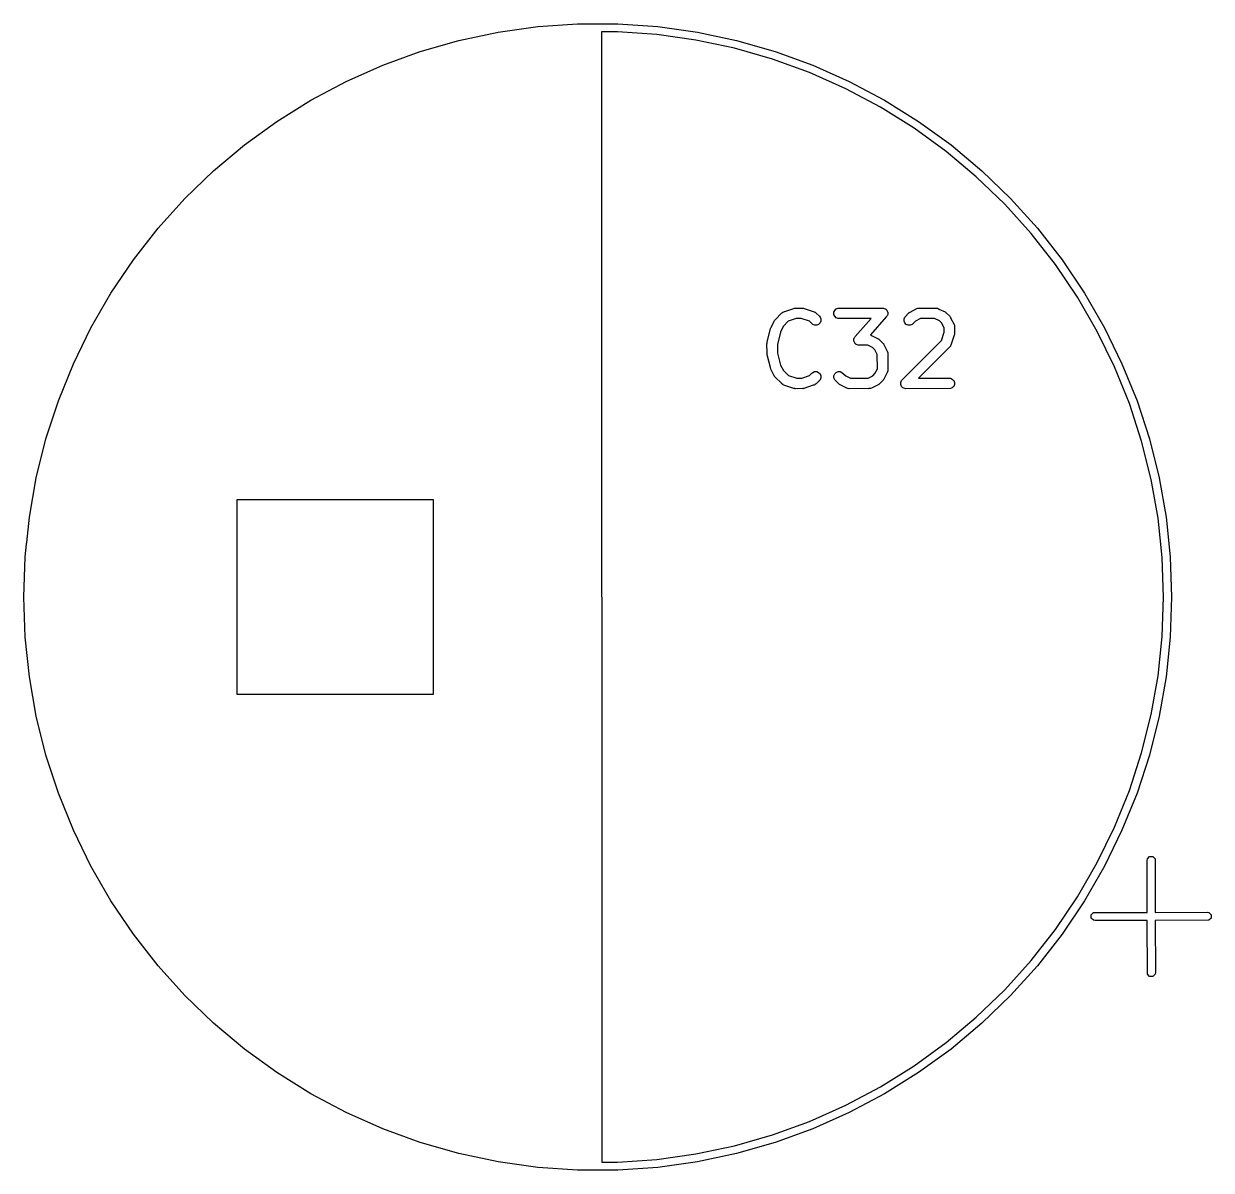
# Model space of a CAD drawing. Extents: x 195 to 321, y -207 to -140.
# Drawn here: x 304.07 to 320.99, y -173.18 to -156.82 of the extents above; entities that cross this region are included whole.
import ezdxf

# ---------------------------------------------------------------- set-up
doc = ezdxf.new("R2010")
doc.units = 0
doc.layers.add('BLACK', color=7, linetype='CONTINUOUS')

msp = doc.modelspace()

# ---------------------------------------------------------------- linework, layer by layer
at = {"layer": 'BLACK', "linetype": 'CONTINUOUS'}
for p, q in [((310.829558, -156.944273), (311.394957, -156.864811)), ((311.394957, -156.864811), (311.964522, -156.824983)), ((311.964522, -156.824983), (312.535478, -156.824983)), ((312.535478, -156.824983), (313.105043, -156.864811)), ((313.105043, -156.864811), (313.670442, -156.944273)), ((309.722241, -157.220358), (310.271079, -157.062981)), ((310.271079, -157.062981), (310.829558, -156.944273)), ((312.531461, -156.94), (312.305445, -156.94)), ((312.305445, -156.94), (312.309994, -173.06)), ((313.093013, -156.979267), (312.531461, -156.94)), ((313.650457, -157.057611), (313.093013, -156.979267)), ((314.201079, -157.174649), (313.650457, -157.057611)), ((313.670442, -156.944273), (314.228921, -157.062981)), ((314.228921, -157.062981), (314.777759, -157.220358)), ((309.185718, -157.415636), (309.722241, -157.220358)), ((314.742195, -157.329812), (314.201079, -157.174649)), ((314.777759, -157.220358), (315.314282, -157.415636)), ((315.27117, -157.522343), (314.742195, -157.329812)), ((308.664124, -157.647865), (309.185718, -157.415636)), ((315.785425, -157.751304), (315.27117, -157.522343)), ((315.314282, -157.415636), (315.835876, -157.647865)), ((308.16, -157.915912), (308.664124, -157.647865)), ((315.835876, -157.647865), (316.34, -157.915912)), ((316.282457, -158.01558), (315.785425, -157.751304)), ((307.675802, -158.218473), (308.16, -157.915912)), ((316.759842, -158.313884), (316.282457, -158.01558)), ((316.34, -157.915912), (316.824198, -158.218473)), ((307.213889, -158.554072), (307.675802, -158.218473)), ((316.824198, -158.218473), (317.286111, -158.554072)), ((317.215256, -158.644762), (316.759842, -158.313884)), ((306.776512, -158.921075), (307.213889, -158.554072)), ((317.286111, -158.554072), (317.723488, -158.921075)), ((317.64648, -159.006602), (317.215256, -158.644762)), ((306.3658, -159.317695), (306.776512, -158.921075)), ((317.723488, -158.921075), (318.1342, -159.317695)), ((318.051413, -159.397641), (317.64648, -159.006602)), ((305.983756, -159.741997), (306.3658, -159.317695)), ((318.428082, -159.815974), (318.051413, -159.397641)), ((318.1342, -159.317695), (318.516244, -159.741997)), ((305.632241, -160.191917), (305.983756, -159.741997)), ((318.516244, -159.741997), (318.867759, -160.191917)), ((318.774652, -160.259563), (318.428082, -159.815974)), ((305.312967, -160.66526), (305.632241, -160.191917)), ((319.089434, -160.726247), (318.774652, -160.259563)), ((318.867759, -160.191917), (319.187033, -160.66526)), ((305.027489, -161.159723), (305.312967, -160.66526)), ((319.370896, -161.213753), (319.089434, -160.726247)), ((319.187033, -160.66526), (319.472511, -161.159723)), ((314.781606, -161.045167), (314.875538, -160.949405)), ((314.875538, -160.949405), (314.886903, -160.940077)), ((314.886903, -160.940077), (314.889393, -160.939045)), ((314.889393, -160.939045), (314.891428, -160.937281)), ((314.891428, -160.937281), (314.90439, -160.932834)), ((314.90439, -160.932834), (314.91394, -160.928879)), ((314.91394, -160.928879), (314.91592, -160.928879)), ((314.91592, -160.928879), (315.04771, -160.883668)), ((315.04771, -160.883668), (315.054965, -160.882018)), ((315.054965, -160.882018), (315.056796, -160.88126)), ((315.056796, -160.88126), (315.058392, -160.881239)), ((315.058392, -160.881239), (315.062047, -160.880408)), ((315.062047, -160.880408), (315.071347, -160.881069)), ((315.071347, -160.881069), (315.166666, -160.879819)), ((315.166666, -160.879819), (315.174071, -160.880548)), ((315.174071, -160.880548), (315.176046, -160.880408)), ((315.176046, -160.880408), (315.177532, -160.880889)), ((315.177532, -160.880889), (315.181298, -160.88126)), ((315.181298, -160.88126), (315.190661, -160.885138)), ((315.190661, -160.885138), (315.33324, -160.931287)), ((315.33324, -160.931287), (315.346665, -160.937281)), ((315.346665, -160.937281), (315.3487, -160.939046)), ((315.3487, -160.939046), (315.351191, -160.940078)), ((315.351191, -160.940078), (315.362692, -160.951181)), ((315.362692, -160.951181), (315.368772, -160.956455)), ((315.616917, -160.940187), (315.628116, -160.913151)), ((315.616917, -160.969451), (315.616917, -160.940187)), ((315.628116, -160.913151), (315.648808, -160.892459)), ((315.648808, -160.892459), (315.675844, -160.88126)), ((315.675844, -160.88126), (316.309523, -160.879819)), ((316.309523, -160.879819), (316.317261, -160.880581)), ((316.317261, -160.880581), (316.319229, -160.88045)), ((316.319229, -160.88045), (316.320584, -160.880908)), ((316.320584, -160.880908), (316.324155, -160.88126)), ((316.324155, -160.88126), (316.335412, -160.885923)), ((316.335412, -160.885923), (316.34695, -160.889825)), ((316.34695, -160.889825), (316.348854, -160.89149)), ((316.348854, -160.89149), (316.351191, -160.892459)), ((316.351191, -160.892459), (316.359801, -160.901069)), ((316.359801, -160.901069), (316.368974, -160.909095)), ((316.368974, -160.909095), (316.370096, -160.911364)), ((316.370096, -160.911364), (316.371883, -160.913151)), ((316.371883, -160.913151), (316.376543, -160.924401)), ((316.376543, -160.924401), (316.381946, -160.935327)), ((316.381946, -160.935327), (316.382114, -160.93785)), ((316.382114, -160.93785), (316.383082, -160.940187)), ((316.383082, -160.940187), (316.383082, -160.952371)), ((316.383082, -160.952371), (316.383892, -160.964525)), ((316.628116, -161.008389), (316.685062, -160.949405)), ((316.685062, -160.949405), (316.690811, -160.944686)), ((316.690811, -160.944686), (316.692111, -160.943188)), ((316.692111, -160.943188), (316.693524, -160.94246)), ((316.693524, -160.94246), (316.696427, -160.940078)), ((316.696427, -160.940078), (316.705237, -160.936428)), ((316.705237, -160.936428), (316.799792, -160.887737)), ((316.799792, -160.887737), (316.813523, -160.882482)), ((316.813523, -160.882482), (316.816212, -160.88229)), ((316.816212, -160.88229), (316.818701, -160.88126)), ((316.818701, -160.88126), (316.83177, -160.881185)), ((316.83177, -160.881185), (316.842713, -160.880408)), ((316.842713, -160.880408), (316.844822, -160.881111)), ((316.844822, -160.881111), (317.071428, -160.879819)), ((317.071428, -160.879819), (317.08606, -160.88126)), ((317.08606, -160.88126), (317.088549, -160.882291)), ((317.088549, -160.882291), (317.091237, -160.882482)), ((317.091237, -160.882482), (317.10423, -160.888786)), ((317.10423, -160.888786), (317.113096, -160.892459)), ((317.113096, -160.892459), (317.114318, -160.893681)), ((317.114318, -160.893681), (317.200207, -160.935356)), ((317.200207, -160.935356), (317.206506, -160.93932)), ((317.206506, -160.93932), (317.208334, -160.940078)), ((317.208334, -160.940078), (317.209504, -160.941208)), ((317.209504, -160.941208), (317.21265, -160.943188)), ((317.21265, -160.943188), (317.218282, -160.949682)), ((317.218282, -160.949682), (317.267318, -160.997024)), ((314.721984, -161.155366), (314.766251, -161.064135)), ((314.766251, -161.064135), (314.770215, -161.057835)), ((314.770215, -161.057835), (314.770973, -161.056008)), ((314.770973, -161.056008), (314.77207, -161.054888)), ((314.77207, -161.054888), (314.774083, -161.051692)), ((314.774083, -161.051692), (314.781606, -161.045167)), ((314.966944, -161.068561), (314.892665, -161.144286)), ((315.080213, -161.029703), (314.966944, -161.068561)), ((315.151592, -161.028767), (315.080213, -161.029703)), ((315.267785, -161.066376), (315.151592, -161.028767)), ((315.315474, -161.112417), (315.267785, -161.066376)), ((315.34251, -161.123616), (315.315474, -161.112417)), ((315.371773, -161.123616), (315.34251, -161.123616)), ((315.368772, -160.956455), (315.369348, -160.957608)), ((315.369348, -160.957608), (315.410175, -160.997024)), ((315.398809, -161.112417), (315.371773, -161.123616)), ((315.419502, -161.091724), (315.398809, -161.112417)), ((315.410175, -160.997024), (315.419502, -161.008389)), ((315.419502, -161.008389), (315.430701, -161.035425)), ((315.430701, -161.064688), (315.419502, -161.091724)), ((315.430701, -161.035425), (315.430701, -161.064688)), ((315.628116, -160.996487), (315.616917, -160.969451)), ((315.648808, -161.017179), (315.628116, -160.996487)), ((315.675844, -161.028378), (315.648808, -161.017179)), ((315.690476, -161.029819), (315.675844, -161.028378)), ((316.145747, -161.028783), (315.690476, -161.029819)), ((315.921962, -161.28597), (316.145747, -161.028783)), ((316.36375, -161.004619), (316.138567, -161.263413)), ((316.371883, -160.996487), (316.36375, -161.004619)), ((316.372842, -160.99417), (316.371883, -160.996487)), ((316.374517, -160.992246), (316.372842, -160.99417)), ((316.378418, -160.980708), (316.374517, -160.992246)), ((316.383082, -160.969451), (316.378418, -160.980708)), ((316.383892, -160.964525), (316.383082, -160.96692)), ((316.383082, -160.96692), (316.383082, -160.969451)), ((316.616917, -161.035426), (316.628116, -161.008389)), ((316.616917, -161.064688), (316.616917, -161.035426)), ((316.628116, -161.091725), (316.616917, -161.064688)), ((316.648808, -161.112417), (316.628116, -161.091725)), ((316.675845, -161.123616), (316.648808, -161.112417)), ((316.705107, -161.123616), (316.675845, -161.123616)), ((316.732144, -161.112417), (316.705107, -161.123616)), ((316.743509, -161.10309), (316.732144, -161.112417)), ((316.780153, -161.065133), (316.743509, -161.10309)), ((316.848904, -161.02973), (316.780153, -161.065133)), ((317.05164, -161.028574), (316.848904, -161.02973)), ((317.120262, -161.061871), (317.05164, -161.028574)), ((317.151589, -161.092115), (317.120262, -161.061871)), ((317.187111, -161.161096), (317.151589, -161.092115)), ((317.267318, -160.997024), (317.272036, -161.002773)), ((317.272036, -161.002773), (317.273535, -161.004073)), ((317.273535, -161.004073), (317.274262, -161.005486)), ((317.274262, -161.005486), (317.276645, -161.008389)), ((317.276645, -161.008389), (317.280294, -161.017199)), ((317.280294, -161.017199), (317.328986, -161.111754)), ((317.328986, -161.111754), (317.334241, -161.125485)), ((304.777198, -161.672894), (305.027489, -161.159723)), ((314.667712, -161.361089), (314.712953, -161.174724)), ((314.712953, -161.174724), (314.713338, -161.173644)), ((314.713338, -161.173644), (314.713377, -161.173105)), ((314.713377, -161.173105), (314.713962, -161.171897)), ((314.713962, -161.171897), (314.7179, -161.160878)), ((314.7179, -161.160878), (314.721984, -161.155366)), ((314.85394, -161.224096), (314.811914, -161.397219)), ((314.892665, -161.144286), (314.85394, -161.224096)), ((315.91287, -161.296419), (315.91383, -161.294103)), ((315.91383, -161.294103), (315.921962, -161.28597)), ((316.138567, -161.263413), (316.138856, -161.263434)), ((316.138856, -161.263434), (316.151849, -161.269738)), ((316.151849, -161.269738), (316.160715, -161.273411)), ((316.160715, -161.273411), (316.161937, -161.274633)), ((316.161937, -161.274633), (316.247826, -161.316308)), ((317.150516, -161.34113), (317.187955, -161.225459)), ((317.187955, -161.225459), (317.187111, -161.161096)), ((317.331585, -161.264525), (317.285436, -161.407107)), ((317.335463, -161.255165), (317.331585, -161.264525)), ((317.334241, -161.125485), (317.334432, -161.128174)), ((317.334432, -161.128174), (317.335463, -161.130663)), ((317.335463, -161.130663), (317.335656, -161.145404)), ((317.335833, -161.251401), (317.335463, -161.255165)), ((317.335656, -161.145404), (317.336315, -161.154675)), ((317.336315, -161.154675), (317.335798, -161.156225)), ((317.335798, -161.156225), (317.336904, -161.240533)), ((317.336315, -161.249914), (317.335833, -161.251401)), ((317.336904, -161.240533), (317.336174, -161.247939)), ((317.336174, -161.247939), (317.336315, -161.249914)), ((319.617665, -161.719704), (319.370896, -161.213753)), ((319.472511, -161.159723), (319.722802, -161.672894)), ((314.663095, -161.38339), (314.663346, -161.380836)), ((314.664362, -161.521969), (314.663095, -161.38339)), ((314.663184, -161.379744), (314.663638, -161.377872)), ((314.663346, -161.380836), (314.663184, -161.379744)), ((314.663638, -161.377872), (314.664536, -161.368758)), ((314.664536, -161.368758), (314.667712, -161.361089)), ((314.811914, -161.397219), (314.813056, -161.521991)), ((315.901821, -161.326065), (315.902631, -161.323669)), ((315.902631, -161.338218), (315.901821, -161.326065)), ((315.902631, -161.321139), (315.907294, -161.309881)), ((315.902631, -161.323669), (315.902631, -161.321139)), ((315.902631, -161.350403), (315.902631, -161.338218)), ((315.903598, -161.352739), (315.902631, -161.350403)), ((315.903767, -161.355263), (315.903598, -161.352739)), ((315.909169, -161.366188), (315.903767, -161.355263)), ((315.907294, -161.309881), (315.911196, -161.298344)), ((315.91383, -161.377439), (315.909169, -161.366188)), ((315.911196, -161.298344), (315.91287, -161.296419)), ((315.915616, -161.379225), (315.91383, -161.377439)), ((315.916739, -161.381495), (315.915616, -161.379225)), ((315.925911, -161.38952), (315.916739, -161.381495)), ((315.934522, -161.398131), (315.925911, -161.38952)), ((315.936858, -161.399099), (315.934522, -161.398131)), ((315.938763, -161.400765), (315.936858, -161.399099)), ((315.9503, -161.404666), (315.938763, -161.400765)), ((315.961558, -161.40933), (315.9503, -161.404666)), ((315.965128, -161.409681), (315.961558, -161.40933)), ((315.966484, -161.41014), (315.965128, -161.409681)), ((315.968451, -161.410008), (315.966484, -161.41014)), ((315.97619, -161.410771), (315.968451, -161.410008)), ((316.099499, -161.409642), (315.97619, -161.410771)), ((316.167881, -161.442823), (316.099499, -161.409642)), ((316.199208, -161.473067), (316.167881, -161.442823)), ((316.247826, -161.316308), (316.254125, -161.320272)), ((316.254125, -161.320272), (316.255953, -161.32103)), ((316.255953, -161.32103), (316.257123, -161.32216)), ((316.257123, -161.32216), (316.260269, -161.32414)), ((316.260269, -161.32414), (316.265901, -161.330634)), ((316.265901, -161.330634), (316.314937, -161.377976)), ((316.314937, -161.377976), (316.319655, -161.383725)), ((316.319655, -161.383725), (316.321154, -161.385025)), ((316.321154, -161.385025), (316.321881, -161.386438)), ((316.321881, -161.386438), (316.324264, -161.389341)), ((316.324264, -161.389341), (316.327913, -161.398151)), ((316.327913, -161.398151), (316.376605, -161.492706)), ((316.580497, -161.913151), (317.150516, -161.34113)), ((317.257991, -161.443778), (316.822479, -161.880818)), ((317.260268, -161.44264), (317.257991, -161.443778)), ((317.267939, -161.433795), (317.260268, -161.44264)), ((317.276646, -161.425058), (317.267939, -161.433795)), ((317.277677, -161.422567), (317.276646, -161.425058)), ((317.279442, -161.420533), (317.277677, -161.422567)), ((317.285436, -161.407107), (317.279442, -161.420533)), ((314.663184, -161.529893), (314.664362, -161.521969)), ((314.664518, -161.538917), (314.663184, -161.529893)), ((314.664536, -161.540879), (314.664518, -161.538917)), ((314.664958, -161.5419), (314.664536, -161.540879)), ((314.665334, -161.544437), (314.664958, -161.5419)), ((314.712851, -161.729135), (314.665334, -161.544437)), ((314.813056, -161.521991), (314.857674, -161.695421)), ((316.234611, -161.541818), (316.199208, -161.473067)), ((316.235767, -161.744554), (316.234611, -161.541818)), ((316.376605, -161.492706), (316.38186, -161.506437)), ((316.38186, -161.506437), (316.382051, -161.509126)), ((316.382051, -161.509126), (316.383082, -161.511615)), ((316.383082, -161.511615), (316.383156, -161.524684)), ((316.383156, -161.524684), (316.383934, -161.535627)), ((316.383934, -161.535627), (316.38323, -161.537736)), ((316.38323, -161.537736), (316.384523, -161.764342)), ((304.563314, -162.202275), (304.777198, -161.672894)), ((314.713377, -161.736532), (314.712851, -161.729135)), ((314.717579, -161.747514), (314.713377, -161.736532)), ((314.7179, -161.748759), (314.717579, -161.747514)), ((314.718222, -161.749194), (314.7179, -161.748759)), ((314.718632, -161.750264), (314.718222, -161.749194)), ((314.767322, -161.844816), (314.718632, -161.750264)), ((314.857674, -161.695421), (314.896366, -161.770558)), ((314.896366, -161.770558), (314.970574, -161.843348)), ((315.304108, -161.806548), (315.315474, -161.79722)), ((315.315474, -161.79722), (315.34251, -161.786021)), ((315.34251, -161.786021), (315.371773, -161.786021)), ((315.371773, -161.786021), (315.398809, -161.797219)), ((315.398809, -161.797219), (315.419502, -161.817912)), ((315.628116, -161.817912), (315.648809, -161.797219)), ((315.648809, -161.797219), (315.675845, -161.786021)), ((315.675845, -161.786021), (315.705108, -161.786021)), ((315.705108, -161.786021), (315.732144, -161.79722)), ((315.732144, -161.79722), (315.784499, -161.847767)), ((316.202471, -161.813175), (316.235767, -161.744554)), ((316.375552, -161.79715), (316.371883, -161.80601)), ((316.38186, -161.784152), (316.375552, -161.79715)), ((316.382051, -161.781462), (316.38186, -161.784152)), ((316.383082, -161.778974), (316.382051, -161.781462)), ((316.384523, -161.764342), (316.383082, -161.778974)), ((319.828539, -162.241637), (319.617665, -161.719704)), ((319.722802, -161.672894), (319.936686, -162.202275)), ((314.770972, -161.853628), (314.767322, -161.844816)), ((314.773355, -161.856532), (314.770972, -161.853628)), ((314.774083, -161.857945), (314.773355, -161.856532)), ((314.775581, -161.859244), (314.774083, -161.857945)), ((314.7803, -161.864994), (314.775581, -161.859244)), ((314.868469, -161.951479), (314.7803, -161.864994)), ((314.869321, -161.953183), (314.868469, -161.951479)), ((314.876965, -161.959813), (314.869321, -161.953183)), ((314.886903, -161.969561), (314.876965, -161.959813)), ((314.889393, -161.970592), (314.886903, -161.969561)), ((314.891428, -161.972357), (314.889393, -161.970592)), ((314.970574, -161.843348), (315.086501, -161.88087)), ((315.086501, -161.88087), (315.157879, -161.879934)), ((315.157879, -161.879934), (315.270586, -161.841269)), ((315.270586, -161.841269), (315.304108, -161.806548)), ((315.3487, -161.970591), (315.346665, -161.972357)), ((315.351191, -161.96956), (315.3487, -161.970591)), ((315.362557, -161.960232), (315.351191, -161.96956)), ((315.419503, -161.901247), (315.362557, -161.960232)), ((315.419502, -161.817912), (315.430701, -161.844948)), ((315.430701, -161.874211), (315.419503, -161.901247)), ((315.430701, -161.844948), (315.430701, -161.874211)), ((315.616917, -161.844948), (315.628116, -161.817912)), ((315.616917, -161.874211), (315.616917, -161.844948)), ((315.628115, -161.901247), (315.616917, -161.874211)), ((315.637442, -161.912612), (315.628115, -161.901247)), ((315.686477, -161.959953), (315.637442, -161.912612)), ((315.692111, -161.96645), (315.686477, -161.959953)), ((315.695256, -161.968429), (315.692111, -161.96645)), ((315.696427, -161.96956), (315.695256, -161.968429)), ((315.698254, -161.970317), (315.696427, -161.96956)), ((315.704554, -161.974282), (315.698254, -161.970317)), ((315.784499, -161.847767), (315.853184, -161.881094)), ((315.853184, -161.881094), (316.103503, -161.879893)), ((316.103503, -161.879893), (316.172225, -161.844504)), ((316.172225, -161.844504), (316.202471, -161.813175)), ((316.255953, -161.96956), (316.247142, -161.973209)), ((316.258855, -161.967177), (316.255953, -161.96956)), ((316.260269, -161.96645), (316.258855, -161.967177)), ((316.261569, -161.96495), (316.260269, -161.96645)), ((316.267319, -161.960232), (316.261569, -161.96495)), ((316.31466, -161.911195), (316.267319, -161.960232)), ((316.321154, -161.905564), (316.31466, -161.911195)), ((316.323133, -161.902418), (316.321154, -161.905564)), ((316.324265, -161.901247), (316.323133, -161.902418)), ((316.325022, -161.899417), (316.324265, -161.901247)), ((316.328986, -161.893121), (316.325022, -161.899417)), ((316.370661, -161.807231), (316.328986, -161.893121)), ((316.371883, -161.80601), (316.370661, -161.807231)), ((316.569298, -161.940187), (316.580497, -161.913151)), ((316.569298, -161.969451), (316.569298, -161.940187)), ((316.580497, -161.996487), (316.569298, -161.969451)), ((316.822479, -161.880818), (317.261904, -161.879819)), ((317.261904, -161.879819), (317.276536, -161.88126)), ((317.276536, -161.88126), (317.303572, -161.892459)), ((317.303572, -161.892459), (317.324264, -161.913151)), ((317.324264, -161.913151), (317.335463, -161.940187)), ((317.335463, -161.969451), (317.324264, -161.996487)), ((317.335463, -161.940187), (317.335463, -161.969451)), ((314.904854, -161.978351), (314.891428, -161.972357)), ((315.047435, -162.0245), (314.904854, -161.978351)), ((315.056796, -162.028378), (315.047435, -162.0245)), ((315.060559, -162.028748), (315.056796, -162.028378)), ((315.062047, -162.02923), (315.060559, -162.028748)), ((315.064021, -162.029089), (315.062047, -162.02923)), ((315.071428, -162.029819), (315.064021, -162.029089)), ((315.166745, -162.028568), (315.071428, -162.029819)), ((315.176046, -162.02923), (315.166745, -162.028568)), ((315.1797, -162.028398), (315.176046, -162.02923)), ((315.181298, -162.028378), (315.1797, -162.028398)), ((315.183129, -162.027619), (315.181298, -162.028378)), ((315.190383, -162.02597), (315.183129, -162.027619)), ((315.322173, -161.980759), (315.190383, -162.02597)), ((315.324155, -161.980759), (315.322173, -161.980759)), ((315.333707, -161.976802), (315.324155, -161.980759)), ((315.346665, -161.972357), (315.333707, -161.976802)), ((315.790443, -162.015957), (315.704554, -161.974282)), ((315.791665, -162.017179), (315.790443, -162.015957)), ((315.800524, -162.020848), (315.791665, -162.017179)), ((315.813523, -162.027156), (315.800524, -162.020848)), ((315.816212, -162.027347), (315.813523, -162.027156)), ((315.818701, -162.028378), (315.816212, -162.027347)), ((315.833333, -162.029819), (315.818701, -162.028378)), ((316.107487, -162.028503), (315.833333, -162.029819)), ((316.109666, -162.02923), (316.107487, -162.028503)), ((316.120786, -162.028439), (316.109666, -162.02923)), ((316.133679, -162.028378), (316.120786, -162.028439)), ((316.136168, -162.027346), (316.133679, -162.028378)), ((316.138856, -162.027156), (316.136168, -162.027346)), ((316.152588, -162.021901), (316.138856, -162.027156)), ((316.247142, -161.973209), (316.152588, -162.021901)), ((316.601189, -162.017179), (316.580497, -161.996487)), ((316.628225, -162.028378), (316.601189, -162.017179)), ((316.642857, -162.029819), (316.628225, -162.028378)), ((317.276536, -162.028378), (316.642857, -162.029819)), ((317.303572, -162.017179), (317.276536, -162.028378)), ((317.324264, -161.996487), (317.303572, -162.017179)), ((304.386879, -162.745286), (304.563314, -162.202275)), ((320.002492, -162.777009), (319.828539, -162.241637)), ((319.936686, -162.202275), (320.113121, -162.745286)), ((304.248753, -163.299282), (304.386879, -162.745286)), ((320.138675, -163.32321), (320.002492, -162.777009)), ((320.113121, -162.745286), (320.251247, -163.299282)), ((304.149607, -163.861564), (304.248753, -163.299282)), ((320.236426, -163.877581), (320.138675, -163.32321)), ((320.251247, -163.299282), (320.350393, -163.861564)), ((307.106211, -163.615433), (307.10723, -166.384567)), ((307.146039, -163.615433), (307.106211, -163.615433)), ((307.186039, -163.615433), (307.146039, -163.615433)), ((307.226039, -163.615433), (307.186039, -163.615433)), ((307.266039, -163.615433), (307.226039, -163.615433)), ((307.306039, -163.615433), (307.266039, -163.615433)), ((307.346039, -163.615433), (307.306039, -163.615433)), ((307.386039, -163.615433), (307.346039, -163.615433)), ((307.426039, -163.615433), (307.386039, -163.615433)), ((307.466039, -163.615433), (307.426039, -163.615433)), ((307.506039, -163.615433), (307.466039, -163.615433)), ((307.546039, -163.615433), (307.506039, -163.615433)), ((307.586039, -163.615433), (307.546039, -163.615433)), ((307.626039, -163.615433), (307.586039, -163.615433)), ((307.666039, -163.615433), (307.626039, -163.615433)), ((307.706039, -163.615433), (307.666039, -163.615433)), ((307.746039, -163.615433), (307.706039, -163.615433)), ((307.786039, -163.615433), (307.746039, -163.615433)), ((307.826039, -163.615433), (307.786039, -163.615433)), ((307.866039, -163.615433), (307.826039, -163.615433)), ((307.906039, -163.615433), (307.866039, -163.615433)), ((307.946039, -163.615433), (307.906039, -163.615433)), ((307.986039, -163.615433), (307.946039, -163.615433)), ((308.026039, -163.615433), (307.986039, -163.615433)), ((308.066039, -163.615433), (308.026039, -163.615433)), ((308.106039, -163.615433), (308.066039, -163.615433)), ((308.146039, -163.615433), (308.106039, -163.615433)), ((308.186039, -163.615433), (308.146039, -163.615433)), ((308.226039, -163.615433), (308.186039, -163.615433)), ((308.266039, -163.615433), (308.226039, -163.615433)), ((308.306039, -163.615433), (308.266039, -163.615433)), ((308.346039, -163.615433), (308.306039, -163.615433)), ((308.386039, -163.615433), (308.346039, -163.615433)), ((308.426039, -163.615433), (308.386039, -163.615433)), ((308.466039, -163.615433), (308.426039, -163.615433)), ((308.506039, -163.615433), (308.466039, -163.615433)), ((308.546039, -163.615433), (308.506039, -163.615433)), ((308.586039, -163.615433), (308.546039, -163.615433)), ((308.626039, -163.615433), (308.586039, -163.615433)), ((308.666039, -163.615433), (308.626039, -163.615433)), ((308.706039, -163.615433), (308.666039, -163.615433)), ((308.746039, -163.615433), (308.706039, -163.615433)), ((308.786039, -163.615433), (308.746039, -163.615433)), ((308.826039, -163.615433), (308.786039, -163.615433)), ((308.866039, -163.615433), (308.826039, -163.615433)), ((308.906039, -163.615433), (308.866039, -163.615433)), ((308.946039, -163.615433), (308.906039, -163.615433)), ((308.986039, -163.615433), (308.946039, -163.615433)), ((309.026039, -163.615433), (308.986039, -163.615433)), ((309.066039, -163.615433), (309.026039, -163.615433)), ((309.106039, -163.615433), (309.066039, -163.615433)), ((309.146039, -163.615433), (309.106039, -163.615433)), ((309.186039, -163.615433), (309.146039, -163.615433)), ((309.226039, -163.615433), (309.186039, -163.615433)), ((309.266039, -163.615433), (309.226039, -163.615433)), ((309.306039, -163.615433), (309.266039, -163.615433)), ((309.346039, -163.615433), (309.306039, -163.615433)), ((309.386039, -163.615433), (309.346039, -163.615433)), ((309.426039, -163.615433), (309.386039, -163.615433)), ((309.466039, -163.615433), (309.426039, -163.615433)), ((309.506039, -163.615433), (309.466039, -163.615433)), ((309.546039, -163.615433), (309.506039, -163.615433)), ((309.586039, -163.615433), (309.546039, -163.615433)), ((309.626039, -163.615433), (309.586039, -163.615433)), ((309.666039, -163.615433), (309.626039, -163.615433)), ((309.706039, -163.615433), (309.666039, -163.615433)), ((309.746039, -163.615433), (309.706039, -163.615433)), ((309.786039, -163.615433), (309.746039, -163.615433)), ((309.826039, -163.615433), (309.786039, -163.615433)), ((309.866039, -163.615433), (309.826039, -163.615433)), ((309.906039, -163.615433), (309.866039, -163.615433)), ((309.910873, -163.615433), (309.906039, -163.615433)), ((309.911687, -166.384567), (309.910873, -163.615433)), ((304.111878, -164.220528), (304.149607, -163.861564)), ((320.295267, -164.43742), (320.236426, -163.877581)), ((320.350393, -163.861564), (320.410074, -164.429392)), ((304.089926, -164.429392), (304.109036, -164.247563)), ((304.109, -164.235), (304.111878, -164.220528)), ((304.109036, -164.247563), (304.109, -164.235)), ((304.07, -165), (304.089926, -164.429392)), ((320.314913, -165), (320.295267, -164.43742)), ((320.410074, -164.429392), (320.43, -165)), ((304.089926, -165.570608), (304.07, -165)), ((320.295267, -165.56258), (320.314913, -165)), ((320.43, -165), (320.410074, -165.570608)), ((304.149607, -166.138436), (304.089926, -165.570608)), ((320.236426, -166.122419), (320.295267, -165.56258)), ((320.410074, -165.570608), (320.350393, -166.138436)), ((304.248753, -166.700718), (304.149607, -166.138436)), ((320.138675, -166.67679), (320.236426, -166.122419)), ((320.350393, -166.138436), (320.251247, -166.700718)), ((307.10723, -166.384567), (307.111961, -166.384567)), ((307.111961, -166.384567), (307.151961, -166.384567)), ((307.151961, -166.384567), (307.191961, -166.384567)), ((307.191961, -166.384567), (307.231961, -166.384567)), ((307.231961, -166.384567), (307.271961, -166.384567)), ((307.271961, -166.384567), (307.311961, -166.384567)), ((307.311961, -166.384567), (307.351961, -166.384567)), ((307.351961, -166.384567), (307.391961, -166.384567)), ((307.391961, -166.384567), (307.431961, -166.384567)), ((307.431961, -166.384567), (307.471961, -166.384567)), ((307.471961, -166.384567), (307.511961, -166.384567)), ((307.511961, -166.384567), (307.551961, -166.384567)), ((307.551961, -166.384567), (307.591961, -166.384567)), ((307.591961, -166.384567), (307.631961, -166.384567)), ((307.631961, -166.384567), (307.671961, -166.384567)), ((307.671961, -166.384567), (307.711961, -166.384567)), ((307.711961, -166.384567), (307.751961, -166.384567)), ((307.751961, -166.384567), (307.791961, -166.384567)), ((307.791961, -166.384567), (307.831961, -166.384567)), ((307.831961, -166.384567), (307.871961, -166.384567)), ((307.871961, -166.384567), (307.911961, -166.384567)), ((307.911961, -166.384567), (307.951961, -166.384567)), ((307.951961, -166.384567), (307.991961, -166.384567)), ((307.991961, -166.384567), (308.031961, -166.384567)), ((308.031961, -166.384567), (308.071961, -166.384567)), ((308.071961, -166.384567), (308.111961, -166.384567)), ((308.111961, -166.384567), (308.151961, -166.384567)), ((308.151961, -166.384567), (308.191961, -166.384567)), ((308.191961, -166.384567), (308.231961, -166.384567)), ((308.231961, -166.384567), (308.271961, -166.384567)), ((308.271961, -166.384567), (308.311961, -166.384567)), ((308.311961, -166.384567), (308.351961, -166.384567)), ((308.351961, -166.384567), (308.391961, -166.384567)), ((308.391961, -166.384567), (308.431961, -166.384567)), ((308.431961, -166.384567), (308.471961, -166.384567)), ((308.471961, -166.384567), (308.511961, -166.384567)), ((308.511961, -166.384567), (308.551961, -166.384567)), ((308.551961, -166.384567), (308.591961, -166.384567)), ((308.591961, -166.384567), (308.631961, -166.384567)), ((308.631961, -166.384567), (308.671961, -166.384567)), ((308.671961, -166.384567), (308.711961, -166.384567)), ((308.711961, -166.384567), (308.751961, -166.384567)), ((308.751961, -166.384567), (308.791961, -166.384567)), ((308.791961, -166.384567), (308.831961, -166.384567)), ((308.831961, -166.384567), (308.871961, -166.384567)), ((308.871961, -166.384567), (308.911961, -166.384567)), ((308.911961, -166.384567), (308.951961, -166.384567)), ((308.951961, -166.384567), (308.991961, -166.384567)), ((308.991961, -166.384567), (309.031961, -166.384567)), ((309.031961, -166.384567), (309.071961, -166.384567)), ((309.071961, -166.384567), (309.111961, -166.384567)), ((309.111961, -166.384567), (309.151961, -166.384567)), ((309.151961, -166.384567), (309.191961, -166.384567)), ((309.191961, -166.384567), (309.231961, -166.384567)), ((309.231961, -166.384567), (309.271961, -166.384567)), ((309.271961, -166.384567), (309.311961, -166.384567)), ((309.311961, -166.384567), (309.351961, -166.384567)), ((309.351961, -166.384567), (309.391961, -166.384567)), ((309.391961, -166.384567), (309.431961, -166.384567)), ((309.431961, -166.384567), (309.471961, -166.384567)), ((309.471961, -166.384567), (309.511961, -166.384567)), ((309.511961, -166.384567), (309.551961, -166.384567)), ((309.551961, -166.384567), (309.591961, -166.384567)), ((309.591961, -166.384567), (309.631961, -166.384567)), ((309.631961, -166.384567), (309.671961, -166.384567)), ((309.671961, -166.384567), (309.711961, -166.384567)), ((309.711961, -166.384567), (309.751961, -166.384567)), ((309.751961, -166.384567), (309.791961, -166.384567)), ((309.791961, -166.384567), (309.831961, -166.384567)), ((309.831961, -166.384567), (309.871961, -166.384567)), ((309.871961, -166.384567), (309.911687, -166.384567)), ((304.386879, -167.254714), (304.248753, -166.700718)), ((320.002492, -167.222991), (320.138675, -166.67679)), ((320.251247, -166.700718), (320.113121, -167.254714)), ((304.563314, -167.797725), (304.386879, -167.254714)), ((319.828539, -167.758363), (320.002492, -167.222991)), ((320.113121, -167.254714), (319.936686, -167.797725)), ((304.777198, -168.327106), (304.563314, -167.797725)), ((319.617665, -168.280296), (319.828539, -167.758363)), ((319.936686, -167.797725), (319.722802, -168.327106)), ((305.027489, -168.840277), (304.777198, -168.327106)), ((319.370896, -168.786247), (319.617665, -168.280296)), ((319.722802, -168.327106), (319.472511, -168.840277)), ((320.079491, -168.755), (320.084058, -168.732039)), ((320.084058, -168.732039), (320.11653, -168.699567)), ((320.11653, -168.699567), (320.162452, -168.699567)), ((320.162452, -168.699567), (320.194924, -168.732039)), ((320.194924, -168.732039), (320.197076, -169.497089)), ((305.312967, -169.33474), (305.027489, -168.840277)), ((319.089434, -169.273753), (319.370896, -168.786247)), ((319.472511, -168.840277), (319.187033, -169.33474)), ((320.08158, -169.497414), (320.079491, -168.755)), ((305.632241, -169.808083), (305.312967, -169.33474)), ((318.774652, -169.740437), (319.089434, -169.273753)), ((319.187033, -169.33474), (318.867759, -169.808083)), ((319.284058, -169.532039), (319.31653, -169.499567)), ((319.284058, -169.577961), (319.284058, -169.532039)), ((319.31653, -169.610433), (319.284058, -169.577961)), ((319.31653, -169.499567), (320.08158, -169.497414)), ((320.197076, -169.497089), (320.939491, -169.495)), ((320.939491, -169.495), (320.962452, -169.499567)), ((320.962452, -169.499567), (320.994924, -169.532039)), ((320.994924, -169.577961), (320.962452, -169.610433)), ((320.994924, -169.532039), (320.994924, -169.577961)), ((318.428082, -170.184026), (318.774652, -169.740437)), ((319.339491, -169.615), (319.31653, -169.610433)), ((320.081905, -169.61291), (319.339491, -169.615)), ((320.084058, -170.377961), (320.081905, -169.61291)), ((320.962452, -169.610433), (320.197401, -169.612585)), ((320.197401, -169.612585), (320.199491, -170.355)), ((305.983756, -170.258003), (305.632241, -169.808083)), ((318.867759, -169.808083), (318.516244, -170.258003)), ((306.3658, -170.682305), (305.983756, -170.258003)), ((318.051413, -170.602359), (318.428082, -170.184026)), ((318.516244, -170.258003), (318.1342, -170.682305)), ((320.11653, -170.410433), (320.084058, -170.377961)), ((320.162452, -170.410433), (320.11653, -170.410433)), ((320.194924, -170.377961), (320.162452, -170.410433)), ((320.199491, -170.355), (320.194924, -170.377961)), ((317.64648, -170.993398), (318.051413, -170.602359)), ((306.776512, -171.078925), (306.3658, -170.682305)), ((318.1342, -170.682305), (317.723488, -171.078925)), ((307.213889, -171.445928), (306.776512, -171.078925)), ((317.215256, -171.355238), (317.64648, -170.993398)), ((317.723488, -171.078925), (317.286111, -171.445928)), ((307.675802, -171.781527), (307.213889, -171.445928)), ((316.759842, -171.686116), (317.215256, -171.355238)), ((317.286111, -171.445928), (316.824198, -171.781527)), ((308.16, -172.084088), (307.675802, -171.781527)), ((316.282457, -171.98442), (316.759842, -171.686116)), ((316.824198, -171.781527), (316.34, -172.084088)), ((308.664124, -172.352135), (308.16, -172.084088)), ((315.785425, -172.248696), (316.282457, -171.98442)), ((316.34, -172.084088), (315.835876, -172.352135)), ((315.27117, -172.477657), (315.785425, -172.248696)), ((309.185718, -172.584364), (308.664124, -172.352135)), ((315.835876, -172.352135), (315.314282, -172.584364)), ((309.722241, -172.779642), (309.185718, -172.584364)), ((314.742195, -172.670188), (315.27117, -172.477657)), ((315.314282, -172.584364), (314.777759, -172.779642)), ((310.271079, -172.937019), (309.722241, -172.779642)), ((314.201079, -172.825351), (314.742195, -172.670188)), ((314.777759, -172.779642), (314.228921, -172.937019)), ((310.829558, -173.055727), (310.271079, -172.937019)), ((313.093013, -173.020733), (313.650457, -172.942389)), ((313.650457, -172.942389), (314.201079, -172.825351)), ((314.228921, -172.937019), (313.670442, -173.055727)), ((311.394957, -173.135189), (310.829558, -173.055727)), ((311.964522, -173.175017), (311.394957, -173.135189)), ((312.309994, -173.06), (312.531461, -173.06)), ((312.531461, -173.06), (313.093013, -173.020733)), ((313.105043, -173.135189), (312.535478, -173.175017)), ((313.670442, -173.055727), (313.105043, -173.135189)), ((312.535478, -173.175017), (311.964522, -173.175017))]:
    msp.add_line(p, q, dxfattribs=at)

doc.saveas('drawing.dxf')
